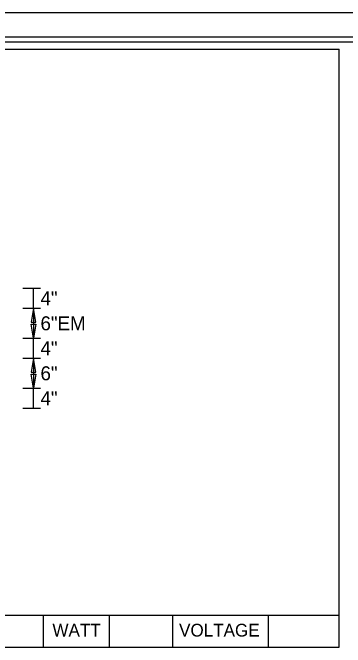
# Model space of a CAD drawing. Extents: x 764 to 1076, y -284 to -242.
# Drawn here: x 792.23 to 797.77, y -252.38 to -241.8 of the extents above; entities that cross this region are included whole.
import ezdxf

# ---------------------------------------------------------------- set-up
doc = ezdxf.new("R2010")
doc.units = 0
for name, color, linetype in [('GSDims', 7, 'Continuous'), ('PlotBorder_dp', 7, 'Continuous'), ('SheetBorder_dp', 7, 'Continuous'), ('SheetLinesMisc2_dp', 7, 'Continuous'), ('TextMinor', 7, 'Continuous')]:
    doc.layers.add(name, color=color, linetype=linetype)

msp = doc.modelspace()

# ---------------------------------------------------------------- linework, layer by layer
at = {"layer": 'GSDims'}
for p, q in [((792.397, -246.399), (792.689, -246.399)), ((792.397, -246.399), (792.397, -246.399)), ((792.572, -246.732), (792.572, -246.399)), ((792.397, -246.732), (792.689, -246.732)), ((792.397, -246.732), (792.689, -246.732)), ((792.572, -246.732), (792.572, -247.232)), ((792.397, -247.232), (792.689, -247.232)), ((792.397, -247.232), (792.689, -247.232)), ((792.572, -247.565), (792.572, -247.232)), ((792.397, -247.565), (792.689, -247.565)), ((792.397, -247.565), (792.689, -247.565)), ((792.572, -247.565), (792.572, -248.066)), ((792.397, -248.066), (792.689, -248.066)), ((792.397, -248.066), (792.689, -248.066)), ((792.572, -248.399), (792.572, -248.066)), ((792.397, -248.399), (792.689, -248.399)), ((792.397, -248.399), (792.397, -248.399))]:
    msp.add_line(p, q, dxfattribs=at)
for points in [[(792.572, -246.732), (792.533, -246.965), (792.611, -246.965)], [(792.572, -247.232), (792.533, -246.999), (792.611, -246.999)], [(792.572, -247.565), (792.533, -247.799), (792.611, -247.799)], [(792.572, -248.066), (792.533, -247.832), (792.611, -247.832)]]:
    msp.add_lwpolyline(points, close=True, dxfattribs=at)
at = {"layer": 'PlotBorder_dp'}
msp.add_line((830.222, -241.805), (764.222, -241.805), dxfattribs=at)
at = {"layer": 'SheetBorder_dp'}
msp.add_line((766.422, -242.205), (828.022, -242.205), dxfattribs=at)
at = {"layer": 'SheetLinesMisc2_dp'}
for p, q in [((767.785, -242.289), (827.96, -242.289)), ((777.202, -242.414), (797.668, -242.414)), ((797.668, -252.383), (797.668, -242.414)), ((777.202, -251.849), (797.668, -251.849)), ((792.736, -251.849), (792.736, -252.383)), ((793.834, -251.849), (793.834, -252.383)), ((794.892, -251.849), (794.892, -252.383)), ((796.487, -251.849), (796.487, -252.383)), ((777.202, -252.383), (797.668, -252.383))]:
    msp.add_line(p, q, dxfattribs=at)

# ---------------------------------------------------------------- texts
at = {"layer": 'GSDims'}
for s, p in [('4"', (792.689, -246.682)), ('6"EM', (792.689, -247.099)), ('4"', (792.689, -247.515)), ('6"', (792.689, -247.932)), ('4"', (792.689, -248.349))]:
    msp.add_text(s, height=0.2333, dxfattribs=at).set_placement(p)
at = {"layer": 'TextMinor'}
for s, p in [('WATT', (792.888, -252.204)), ('VOLTAGE', (794.999, -252.204))]:
    msp.add_text(s, height=0.2126, dxfattribs=at).set_placement(p)

doc.saveas('drawing.dxf')
